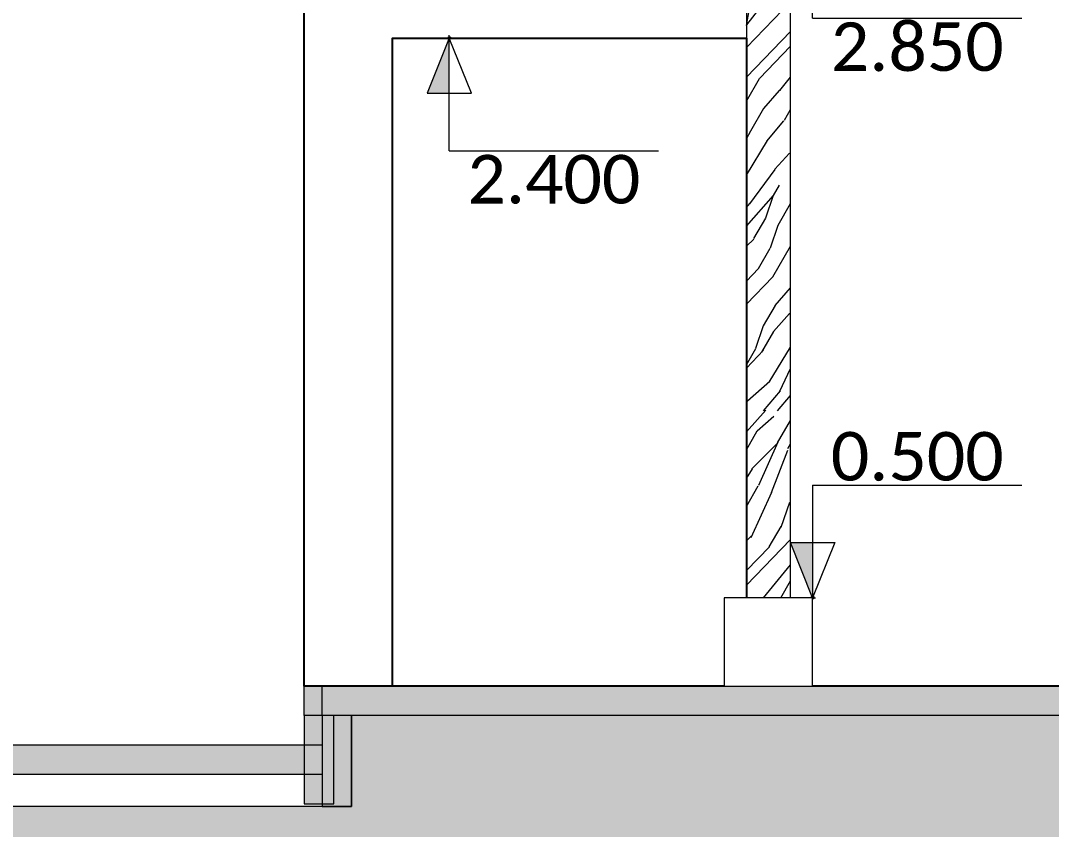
# Model space of a CAD drawing. Header units: metres. Extents: x -197 to 1099, y -24 to 14.
# Drawn here: x -60.478 to -56.981, y -0.287 to 2.459 of the extents above; entities that cross this region are included whole.
import ezdxf
from ezdxf.enums import TextEntityAlignment as Align

# ---------------------------------------------------------------- set-up
doc = ezdxf.new("R2010")
doc.units = ezdxf.units.M
doc.header["$LTSCALE"] = 0.001
doc.header["$PDMODE"] = 34
doc.header["$PDSIZE"] = 0.01
doc.linetypes.add('HIDDENX2', pattern=[19.049999999999997, 12.7, -6.35])
doc.layers.get('0').update_dxf_attribs({"lineweight": 13, "true_color": 0x000000})
for name, color, linetype, lineweight, true_color in [('Jach-Anotaciones-CalidaddeLínea  0.13', 7, 'Continuous', 13, 0x000000), ('Jach-Anotaciones-Hatch-Lum100%', 7, 'Continuous', 13, 0x000000), ('Jach-Anotaciones-Hatch-Lum50%', 9, 'Continuous', 13, 0x808080), ('Jach-Anotaciones-Hatch-Lum80%', 250, 'Continuous', 13, 0x333333), ('JACH-Anotaciones-Textos-Lum75% @ 0.075', 7, 'Continuous', 13, 0x404040), ('JACH-Arq-Lineas-Proyeccion Niveles cortes', 9, 'HIDDENX2', 13, 0x808080), ('JACH-Arq-Muros01-Carga', 7, 'Continuous', 25, 0x000000)]:
    doc.layers.add(name, color=color, linetype=linetype, lineweight=lineweight, true_color=true_color)
doc.styles.add('02a-Calibri-JACH(1.8mm)', font='calibri.ttf', dxfattribs={"height": 2.2})
pattern_1 = [(0, (169.4210114967462, 45.03182796469216), (0, 6.985), [5.08, -1.905]), (90, (169.4210114967462, 45.03182796469216), (-6.985, 4.277078946022131e-16), [5.08, -1.905])]

# ---------------------------------------------------------------- blocks, each defined once
blk = doc.blocks.new('*U418')
at = {"lineweight": 0, "ltscale": 100}
h = blk.add_hatch(dxfattribs=at)
h.set_pattern_fill('ANGLE', color=256)
h.set_pattern_definition(pattern_1)
h.paths.add_polyline_path([(0, 2.5), (0, 0), (1, 2.5)])
h = blk.add_hatch(color=256, dxfattribs=at)
h.dxf.hatch_style = 1
h.paths.add_polyline_path([(0, 2.5), (0, 0), (1, 2.5)])
for points in [[(0, 5.098930515436264), (-9.465586596093033, 5.098930515436264)], [(0, 5.098930515436264), (0, 1.25)]]:
    blk.add_lwpolyline(points, dxfattribs=at)
for points in [[(0, 0), (1, 2.5), (-1, 2.5)], [(0, 2.5), (0, 0), (1, 2.5)]]:
    blk.add_lwpolyline(points, close=True, dxfattribs=at)
blk.add_point((1.216449163621292e-11, 1.13686837721616e-13), dxfattribs=at)
at = {"lineweight": 0, "ltscale": 100, "style": '02a-Calibri-JACH(1.8mm)'}
blk.add_attdef('ALT', text='', height=2.2, dxfattribs=at).set_placement((-4.732793298046516, 6.400806810785425), align=Align.MIDDLE_CENTER)
blk = doc.blocks.new('*U703')
at = {"lineweight": 0, "ltscale": 100}
h = blk.add_hatch(dxfattribs=at)
h.set_pattern_fill('ANGLE', color=256)
h.set_pattern_definition(pattern_1)
h.paths.add_polyline_path([(0, 2.5), (0, 0), (1, 2.5)])
h = blk.add_hatch(color=256, dxfattribs=at)
h.dxf.hatch_style = 1
h.paths.add_polyline_path([(0, 2.5), (0, 0), (1, 2.5)])
for points in [[(0, 5.098930515436264), (-9.465586596093033, 5.098930515436264)], [(0, 5.098930515436264), (0, 1.25)]]:
    blk.add_lwpolyline(points, dxfattribs=at)
for points in [[(0, 0), (1, 2.5), (-1, 2.5)], [(0, 2.5), (0, 0), (1, 2.5)]]:
    blk.add_lwpolyline(points, close=True, dxfattribs=at)
blk.add_point((1.102762325899675e-11, 1.13686837721616e-13), dxfattribs=at)
at = {"lineweight": 0, "ltscale": 100, "style": '02a-Calibri-JACH(1.8mm)'}
blk.add_attdef('ALT', text='', height=2.2, dxfattribs=at).set_placement((-4.732793298046516, 6.400806810785425), align=Align.MIDDLE_CENTER)
blk = doc.blocks.new('*U704')
at = {"lineweight": 0, "ltscale": 100}
h = blk.add_hatch(dxfattribs=at)
h.set_pattern_fill('ANGLE', color=256)
h.set_pattern_definition(pattern_1)
h.paths.add_polyline_path([(0, 2.5), (0, 0), (1, 2.5)])
h = blk.add_hatch(color=256, dxfattribs=at)
h.dxf.hatch_style = 1
h.paths.add_polyline_path([(0, 2.5), (0, 0), (1, 2.5)])
for points in [[(0, 5.098930515436264), (-9.465586596093033, 5.098930515436264)], [(0, 5.098930515436264), (0, 1.25)]]:
    blk.add_lwpolyline(points, dxfattribs=at)
for points in [[(0, 0), (1, 2.5), (-1, 2.5)], [(0, 2.5), (0, 0), (1, 2.5)]]:
    blk.add_lwpolyline(points, close=True, dxfattribs=at)
blk.add_point((1.13686837721616e-13, 1.101341240428155e-13), dxfattribs=at)
at = {"lineweight": 0, "ltscale": 100, "style": '02a-Calibri-JACH(1.8mm)'}
blk.add_attdef('ALT', text='', height=2.2, dxfattribs=at).set_placement((-4.732793298046516, 6.400806810785425), align=Align.MIDDLE_CENTER)

msp = doc.modelspace()

# ---------------------------------------------------------------- hatches: boundary and pattern name
at = {"layer": 'Jach-Anotaciones-Hatch-Lum100%', "ltscale": 100}
h = msp.add_hatch(color=256, dxfattribs=at)
h.dxf.hatch_style = 1
h.paths.add_polyline_path([(-59.51604302971927, 0.2000000000000028), (-53.62050586517321, 0.2000000000000028), (-53.62050586517321, 0.09999999999999432), (-59.51604302971927, 0.1000000000000085)])
h = msp.add_hatch(color=256, dxfattribs=at)
h.dxf.hatch_style = 1
h.paths.add_polyline_path([(-59.45562760233042, 0.2000000000000028), (-53.63636376937143, 0.2000000000000028), (-53.63636376937143, 0.09999999999999432), (-59.45562760233042, 0.1000000000000085)])
h = msp.add_hatch(color=256, dxfattribs=at)
h.dxf.hatch_style = 1
h.paths.add_polyline_path([(-59.51604302971927, -0.1999999999999886), (-59.41604302971913, -0.1999999999999886), (-59.41604302971925, 0.1000000000000085), (-59.51604302971927, 0.1000000000000085)])
h = msp.add_hatch(color=256, dxfattribs=at)
h.dxf.hatch_style = 1
h.paths.add_polyline_path([(-59.45562760233042, -0.209497536136503), (-59.35562760233029, -0.209497536136503), (-59.3556276023304, 0.1000000000000085), (-59.45562760233042, 0.1000000000000085)])
at = {"layer": 'Jach-Anotaciones-Hatch-Lum50%', "ltscale": 100}
h = msp.add_hatch(dxfattribs=at)
h.set_pattern_fill('WOOD_01', color=256, scale=0.8, angle=59.99999999999999, pattern_type=2)
h.set_pattern_definition([(59.99999999999999, (-310.6504438093739, 0.8038952355291258), (-0.6928203230275509, 0.4000000000000001), [0.16, -0.6400000000000001]), (68.9726, (-310.2723208349391, 0.5948234387594056), (1.707181333764873, 4.556921008755907), [0.1538832, -15.2344232]), (65.71050000000001, (-310.3178900543208, 0.6118952355291327), (2.907189787389082, 6.6353772305239), [0.1607984, -7.8791008]), (44.57789999999999, (-310.5257361512291, 0.7318952355291302), (6.478452004936241, 6.421028284839122), [0.2406656, -23.8259016]), (53.6599, (-310.746366857828, 0.8777516419896827), (0.3999987109868188, 0.6928213591829309), [0.1448864, -7.099420800000001]), (45.06859999999999, (-310.3394592737024, 0.6705362516805096), (2.292819189945099, 2.371281938520576), [0.1241936, -12.2951456]), (48.6901, (-310.8812950610583, 0.6600491386208631), (0.3999998598007705, 0.6928206732555288), [0.3263376, -3.7528776]), (65.71050000000001, (-310.2099670058665, 0.5588234387594042), (2.907189787389082, 6.6353772305239), [0.0803992, -7.9595]), (59.99999999999999, (-310.5049515415381, 0.7198952355291297), (-0.6928203230275509, 0.4000000000000001), [0.08000000000000002, -0.7200000000000001]), (59.99999999999999, (-310.6680899803014, 0.6293311709236207), (-0.6928203230275509, 0.4000000000000001), [0.24, -0.5599999999999999]), (71.3099, (-310.6920130287556, 0.8278952355291267), (0.9071813619919353, 3.171280108323208), [0.081584, -3.9976312]), (62.72629999999999, (-310.4756695092354, 0.6106132032263716), (7.307182553961365, 14.25640507200551), [0.1681904, -16.6508464]), (52.40539999999999, (-310.4348848995446, 0.6332542193777542), (3.892815890058081, 5.142565012409674), [0.1210616, -11.9851336]), (59.99999999999999, (-310.1916131767942, 0.4466132032263772), (-0.6928203230275509, 0.4000000000000001), [0.16, -0.6400000000000001]), (58.83090000000001, (-310.1969721606427, 0.3573311709236222), (0.3999995411979115, 0.6928207571866336), [0.3920816, -38.81608]), (59.99999999999999, (-310.7165874029134, 0.6573311709236194), (-0.6928203230275509, 0.4000000000000001), [0.08000000000000002, -0.7200000000000001]), (59.99999999999999, (-310.7320130287556, 0.7586132032263748), (-0.6928203230275509, 0.4000000000000001), [0.08000000000000002, -0.7200000000000001]), (59.99999999999999, (-310.9743668578281, 0.4828440578639785), (-0.6928203230275509, 0.4000000000000001), [0.12, -0.68]), (50.5377, (-310.9010078739795, 0.689905545081416), (0.3999997623479966, 0.6928205315673218), [0.2433104, -4.6228992]), (59.99999999999999, (-311.0290078739795, 0.4682030417125986), (-0.6928203230275509, 0.4000000000000001), [0.16, -0.6400000000000001]), (59.99999999999999, (-310.4494695832546, 0.03199280617956646), (-0.6928203230275509, 0.4000000000000001), [0.08800000000000001, -0.7120000000000001]), (59.99999999999999, (-310.2801105994061, 0.4053311709236169), (-0.6928203230275509, 0.4000000000000001), [0.08000000000000002, -0.7200000000000001]), (59.99999999999999, (-310.5048952090969, 0.06399280617957004), (-0.6928203230275509, 0.4000000000000001), [0.168, -0.6320000000000001]), (65.4403, (-310.3424644284785, 0.4413311709236183), (3.307183171481737, 7.328200936655065), [0.1687599999999994, -16.70725759999992]), (59.99999999999999, (-310.3938900543207, 0.4802593741538956), (-0.6928203230275509, 0.4000000000000001), [0.152, -0.6480000000000001]), (59.99999999999999, (-310.6157464607813, 0.1279928061795701), (-0.6928203230275509, 0.4000000000000001), [0.08800000000000001, -0.7120000000000001]), (58.83090000000001, (-310.6785977124657, 0.2751312449428767), (0.3999995411979115, 0.6928207571866336), [0.3920816, -38.81608]), (59.99999999999999, (-310.7049515415382, 0.3734850740153561), (-0.6928203230275509, 0.4000000000000001), [0.08000000000000002, -0.7200000000000001]), (59.99999999999999, (-310.765736151229, 0.3162030417125976), (-0.6928203230275509, 0.4000000000000001), [0.08000000000000002, -0.7200000000000001]), (59.99999999999999, (-310.605736151229, 0.5933311709236193), (-0.6928203230275509, 0.4000000000000001), [0.16, -0.6400000000000001]), (59.99999999999999, (-310.6995925576895, 0.4627671063181111), (-0.6928203230275509, 0.4000000000000001), [0.08000000000000002, -0.7200000000000001]), (59.99999999999999, (-310.8627309964529, 0.3722030417126021), (-0.6928203230275509, 0.4000000000000001), [0.16, -0.6400000000000001]), (79.6538, (-310.4637464607814, 0.3912645289300372), (1.628722567496922, 9.221021557858283), [0.1189287999999997, -11.77392479999996]), (71.3099, (-310.725736151229, 0.3854850740153566), (0.9071813619919353, 3.171280108323208), [0.081584, -3.9976312]), (71.3099, (-310.5310951350776, 0.6426132032263752), (0.9071813619919353, 3.171280108323208), [0.081584, -3.9976312]), (65.71050000000001, (-310.9143668578282, 0.5867671063181064), (2.907189787389082, 6.6353772305239), [0.0803992, -7.9595]), (49.6952, (-311.08686428044, 0.3999928061795686), (3.092816639550967, 3.756924043554549), [0.08944239999999967, -8.854827999999959]), (48.6901, (-310.4054695832547, 0.1082030417125992), (0.3999998598007705, 0.6928206732555288), [0.081584, -3.9976312]), (150, (-310.351613176794, 0.1694850740153555), (-0.4000000000000002, -0.6928203230275509), [0, -0.8]), (46.60760000000001, (-310.8235925576896, 0.2479928061795675), (9.571260273929024, 10.17795783413843), [0.172696, -17.0969232]), (71.3099, (-310.6765874029134, 0.7266132032263712), (0.9071813619919353, 3.171280108323208), [0.081584, -3.9976312]), (70.3048, (-310.240110599406, 0.4746132032263759), (1.307182332745853, 3.864099886017482), [0.0894424, -8.854828000000001]), (48.6901, (-310.6649515415382, 0.442767106318108), (0.3999998598007705, 0.6928206732555288), [0.081584, -3.9976312]), (48.6901, (-310.6595925576896, 0.532049138620863), (0.3999998598007705, 0.6928206732555288), [0.081584, -3.9976312]), (41.5651, (-310.7543105253868, 0.2079928061795684), (0.3999991070388526, 0.6928206457307985), [0.1011927999999997, -2.42862879999999]), (45.9638, (-310.9458694352161, 0.4202030417125968), (0.399998980610664, 0.6928205473604472), [0.3298488, -2.9686352]), (43.3008, (-310.9143668578282, 0.5867671063181064), (4.185636286557601, 4.049744739044551), [0.2505672, -8.101676]), (59.99999999999999, (-310.9490078739795, 0.6067671063181095), (-0.6928203230275509, 0.4000000000000001), [0.096, -0.7040000000000001]), (45.9638, (-310.4208952090968, 0.2094850740153547), (0.399998980610664, 0.6928205473604472), [0.3298488, -2.9686352]), (45.9638, (-310.5093926317089, 0.1682030417126015), (0.399998980610664, 0.6928205473604472), [0.3298488, -2.9686352]), (45.9638, (-310.5717464607813, 0.2042030417125957), (0.399998980610664, 0.6928205473604472), [0.3298488, -2.9686352]), (49.6952, (-310.9205874029133, 0.3039928061795649), (3.092816639550967, 3.756924043554549), [0.08944239999999967, -8.854827999999959]), (45.9638, (-310.7827309964528, 0.5107671063181058), (0.399998980610664, 0.6928205473604472), [0.164924, -3.13356]), (49.6952, (-310.6988848995446, 0.1759928061795648), (3.092816639550967, 3.756924043554549), [0.08944239999999967, -8.854827999999959]), (57.61409999999999, (-310.4423874769327, 0.5082593741538943), (0.3999991286870908, 0.6928207761272522), [0.1921663999999993, -19.02449199999992]), (49.6952, (-310.6110951350776, 0.5040491386208643), (3.092816639550967, 3.756924043554549), [0.08944239999999967, -8.854827999999959]), (72.52879999999999, (-310.553238728617, 0.5722593741538944), (0.9071803507495232, 3.17128134510078), [0.073756, -7.301879200000001]), (49.5626, (-310.6642438833932, 0.1559928061795688), (5.785630364738171, 6.821029195902552), [0.3091152, -30.602364]), (51.86989999999999, (-310.4637464607814, 0.3912645289300372), (0.399999951861081, 0.6928198528405585), [0.1131368, -5.543716800000001]), (64.76359999999998, (-310.641028493084, 0.244203041712602), (3.707185580761411, 8.021020098351906), [0.1926655999999994, -9.440609599999958]), (59.99999999999999, (-310.5588848995446, 0.4184799192392106), (-0.6928203230275509, 0.4000000000000001), [0.248, -0.5519999999999999]), (44.7449, (-311.010654044907, 0.3559928061795716), (2.292819044946169, 2.371281764098256), [0.09121440000000001, -9.030188800000001]), (50.5377, (-310.351613176794, 0.1694850740153555), (0.3999997623479966, 0.6928205315673218), [0.2433104, -4.6228992]), (40.0169, (-310.5811054446299, 0.107992806179567), (1.89281980711911, 1.678461156464925), [0.0936376, -9.270121600000001]), (59.99999999999999, (-310.6658694352162, 0.9051772678318812), (-0.6928203230275509, 0.4000000000000001), [0.04000000000000001, -0.76]), (59.99999999999999, (-310.361028493084, 0.7291772678318864), (-0.6928203230275509, 0.4000000000000001), [0.08000000000000002, -0.7200000000000001]), (71.3099, (-310.1116131767942, 0.585177267831881), (0.9071813619919353, 3.171280108323208), [0.081584, -3.9976312]), (59.99999999999999, (-310.1768952090968, 0.632105471062161), (-0.6928203230275509, 0.4000000000000001), [0.144, -0.656]), (43.3008, (-310.5480899803015, 0.8371772678318834), (4.185636286557601, 4.049744739044551), [0.0835224, -8.2687208]), (48.02069999999999, (-310.3985977124657, 0.7601054710621611), (10.37204165104561, 11.56314678498073), [0.1472056, -26.8405152]), (150, (-310.1116131767942, 0.585177267831881), (-0.4000000000000002, -0.6928203230275509), [0, -0.8]), (59.99999999999999, (-310.0854695832547, 0.6624593001346426), (-0.6928203230275509, 0.4000000000000001), [0.072, -0.7280000000000001]), (59.99999999999999, (-310.2171054446299, 0.738459300134636), (-0.6928203230275509, 0.4000000000000001), [0.072, -0.7280000000000001]), (59.99999999999999, (-310.2517464607812, 0.7584593001346391), (-0.6928203230275509, 0.4000000000000001), [0.072, -0.7280000000000001]), (36.0376, (-310.4873053706106, 0.8944593001346419), (4.878451732092794, 3.649747619510788), [0.0787912, -7.800289599999999]), (48.51629999999998, (-310.570443809374, 0.9424593001346366), (2.692928029771203, 3.064039415718946), [0.0734704, -52.17242]), (41.5651, (-310.321028493084, 0.7984593001346383), (0.3999991070388526, 0.6928206457307985), [0.07589439999999967, -2.45392639999999]), (47.47120000000001, (-310.6605104513675, 0.9944593001346362), (2.692820176172625, 3.064101995905731), [0.073756, -7.301879200000001])])
h.paths.add_polyline_path([(-58.01604331860651, 0.49999280617957), (-57.86604216305736, 0.4999928061795629), (-57.86604158528291, 2.850000000000009), (-58.01604274083206, 2.850000000000009)])
h = msp.add_hatch(dxfattribs=at)
h.set_pattern_fill('WOOD_01', color=256, scale=0.8, angle=59.99999999999999, pattern_type=2)
h.set_pattern_definition([(59.99999999999999, (180.7248551336105, 0.8039024293495558), (-0.6928203230275509, 0.4000000000000001), [0.16, -0.6400000000000001]), (68.9726, (181.1029781080454, 0.5948306325798356), (1.707181333764873, 4.556921008755907), [0.1538832, -15.2344232]), (65.71050000000001, (181.0574088886637, 0.6119024293495556), (2.907189787389082, 6.6353772305239), [0.1607984, -7.8791008]), (44.57789999999999, (180.8495627917554, 0.7319024293495602), (6.478452004936241, 6.421028284839122), [0.2406656, -23.8259016]), (53.6599, (180.6289320851564, 0.8777588358101056), (0.3999987109868188, 0.6928213591829309), [0.1448864, -7.099420800000001]), (45.06859999999999, (181.035839669282, 0.6705434455009325), (2.292819189945099, 2.371281938520576), [0.1241936, -12.2951456]), (48.6901, (180.4940038819261, 0.6600563324412931), (0.3999998598007705, 0.6928206732555288), [0.3263376, -3.7528776]), (65.71050000000001, (181.1653319371179, 0.5588306325798342), (2.907189787389082, 6.6353772305239), [0.0803992, -7.9595]), (59.99999999999999, (180.8703474014463, 0.7199024293495597), (-0.6928203230275509, 0.4000000000000001), [0.08000000000000002, -0.7200000000000001]), (59.99999999999999, (180.707208962683, 0.6293383647440507), (-0.6928203230275509, 0.4000000000000001), [0.24, -0.5599999999999999]), (71.3099, (180.6832859142289, 0.8279024293495567), (0.9071813619919353, 3.171280108323208), [0.081584, -3.9976312]), (62.72629999999999, (180.8996294337491, 0.6106203970468016), (7.307182553961365, 14.25640507200551), [0.1681904, -16.6508464]), (52.40539999999999, (180.9404140434398, 0.6332614131981771), (3.892815890058081, 5.142565012409674), [0.1210616, -11.9851336]), (59.99999999999999, (181.1836857661903, 0.4466203970468001), (-0.6928203230275509, 0.4000000000000001), [0.16, -0.6400000000000001]), (58.83090000000001, (181.1783267823417, 0.3573383647440451), (0.3999995411979115, 0.6928207571866336), [0.3920816, -38.81608]), (59.99999999999999, (180.6587115400711, 0.6573383647440494), (-0.6928203230275509, 0.4000000000000001), [0.08000000000000002, -0.7200000000000001]), (59.99999999999999, (180.6432859142288, 0.7586203970468048), (-0.6928203230275509, 0.4000000000000001), [0.08000000000000002, -0.7200000000000001]), (59.99999999999999, (180.4009320851563, 0.4828512516844015), (-0.6928203230275509, 0.4000000000000001), [0.12, -0.68]), (50.5377, (180.474291069005, 0.689912738901846), (0.3999997623479966, 0.6928205315673218), [0.2433104, -4.6228992]), (59.99999999999999, (180.346291069005, 0.4682102355330287), (-0.6928203230275509, 0.4000000000000001), [0.16, -0.6400000000000001]), (59.99999999999999, (180.9258293597298, 0.03199999999999648), (-0.6928203230275509, 0.4000000000000001), [0.08800000000000001, -0.7120000000000001]), (59.99999999999999, (181.0951883435784, 0.4053383647440469), (-0.6928203230275509, 0.4000000000000001), [0.08000000000000002, -0.7200000000000001]), (59.99999999999999, (180.8704037338876, 0.06399999999999295), (-0.6928203230275509, 0.4000000000000001), [0.168, -0.6320000000000001]), (65.4403, (181.0328345145059, 0.4413383647440483), (3.307183171481737, 7.328200936655065), [0.1687599999999998, -16.70725759999997]), (59.99999999999999, (180.9814088886637, 0.4802665679743257), (-0.6928203230275509, 0.4000000000000001), [0.152, -0.6480000000000001]), (59.99999999999999, (180.7595524822032, 0.127999999999993), (-0.6928203230275509, 0.4000000000000001), [0.08800000000000001, -0.7120000000000001]), (58.83090000000001, (180.6967012305187, 0.2751384387632996), (0.3999995411979115, 0.6928207571866336), [0.3920816, -38.81608]), (59.99999999999999, (180.6703474014463, 0.373492267835779), (-0.6928203230275509, 0.4000000000000001), [0.08000000000000002, -0.7200000000000001]), (59.99999999999999, (180.6095627917554, 0.3162102355330276), (-0.6928203230275509, 0.4000000000000001), [0.08000000000000002, -0.7200000000000001]), (59.99999999999999, (180.7695627917554, 0.5933383647440493), (-0.6928203230275509, 0.4000000000000001), [0.16, -0.6400000000000001]), (59.99999999999999, (180.6757063852949, 0.462774300138534), (-0.6928203230275509, 0.4000000000000001), [0.08000000000000002, -0.7200000000000001]), (59.99999999999999, (180.5125679465316, 0.372210235533025), (-0.6928203230275509, 0.4000000000000001), [0.16, -0.6400000000000001]), (79.6538, (180.9115524822031, 0.3912717227504672), (1.628722567496922, 9.221021557858283), [0.1189287999999999, -11.77392479999999]), (71.3099, (180.6495627917554, 0.3854922678357795), (0.9071813619919353, 3.171280108323208), [0.081584, -3.9976312]), (71.3099, (180.8442038079068, 0.6426203970468052), (0.9071813619919353, 3.171280108323208), [0.081584, -3.9976312]), (65.71050000000001, (180.4609320851563, 0.5867743001385364), (2.907189787389082, 6.6353772305239), [0.0803992, -7.9595]), (49.6952, (180.2884346625444, 0.3999999999999986), (3.092816639550967, 3.756924043554549), [0.0894423999999999, -8.854827999999987]), (48.6901, (180.9698293597298, 0.1082102355330292), (0.3999998598007705, 0.6928206732555288), [0.081584, -3.9976312]), (150, (181.0236857661903, 0.1694922678357855), (-0.4000000000000002, -0.6928203230275509), [0, -0.8]), (46.60760000000001, (180.5517063852949, 0.2479999999999976), (9.571260273929024, 10.17795783413843), [0.172696, -17.0969232]), (71.3099, (180.698711540071, 0.7266203970468013), (0.9071813619919353, 3.171280108323208), [0.081584, -3.9976312]), (70.3048, (181.1351883435784, 0.4746203970468059), (1.307182332745853, 3.864099886017482), [0.0894424, -8.854828000000001]), (48.6901, (180.7103474014463, 0.442774300138538), (0.3999998598007705, 0.6928206732555288), [0.081584, -3.9976312]), (48.6901, (180.7157063852949, 0.532056332441293), (0.3999998598007705, 0.6928206732555288), [0.081584, -3.9976312]), (41.5651, (180.6209884175976, 0.2079999999999984), (0.3999991070388526, 0.6928206457307985), [0.1011927999999999, -2.428628799999997]), (45.9638, (180.4294295077683, 0.4202102355330268), (0.399998980610664, 0.6928205473604472), [0.3298488, -2.9686352]), (43.3008, (180.4609320851563, 0.5867743001385364), (4.185636286557601, 4.049744739044551), [0.2505672, -8.101676]), (59.99999999999999, (180.426291069005, 0.6067743001385395), (-0.6928203230275509, 0.4000000000000001), [0.096, -0.7040000000000001]), (45.9638, (180.9544037338875, 0.2094922678357847), (0.399998980610664, 0.6928205473604472), [0.3298488, -2.9686352]), (45.9638, (180.8659063112756, 0.1682102355330244), (0.399998980610664, 0.6928205473604472), [0.3298488, -2.9686352]), (45.9638, (180.8035524822031, 0.2042102355330258), (0.399998980610664, 0.6928205473604472), [0.3298488, -2.9686352]), (49.6952, (180.4547115400711, 0.3039999999999949), (3.092816639550967, 3.756924043554549), [0.0894423999999999, -8.854827999999987]), (45.9638, (180.5925679465316, 0.5107743001385359), (0.399998980610664, 0.6928205473604472), [0.164924, -3.13356]), (49.6952, (180.6764140434399, 0.1759999999999948), (3.092816639550967, 3.756924043554549), [0.0894423999999999, -8.854827999999987]), (57.61409999999999, (180.9329114660518, 0.5082665679743243), (0.3999991286870908, 0.6928207761272522), [0.1921663999999998, -19.02449199999997]), (49.6952, (180.7642038079068, 0.5040563324412943), (3.092816639550967, 3.756924043554549), [0.0894423999999999, -8.854827999999987]), (72.52879999999999, (180.8220602143674, 0.5722665679743244), (0.9071803507495232, 3.17128134510078), [0.073756, -7.301879200000001]), (49.5626, (180.7110550595912, 0.1559999999999988), (5.785630364738171, 6.821029195902552), [0.3091152, -30.602364]), (51.86989999999999, (180.9115524822031, 0.3912717227504672), (0.399999951861081, 0.6928198528405585), [0.1131368, -5.543716800000001]), (64.76359999999998, (180.7342704499004, 0.2442102355330249), (3.707185580761411, 8.021020098351906), [0.1926655999999998, -9.440609599999986]), (59.99999999999999, (180.8164140434399, 0.4184871130596406), (-0.6928203230275509, 0.4000000000000001), [0.248, -0.5519999999999999]), (44.7449, (180.3646448980775, 0.3559999999999945), (2.292819044946169, 2.371281764098256), [0.09121440000000001, -9.030188800000001]), (50.5377, (181.0236857661903, 0.1694922678357855), (0.3999997623479966, 0.6928205315673218), [0.2433104, -4.6228992]), (40.0169, (180.7941934983546, 0.107999999999997), (1.89281980711911, 1.678461156464925), [0.0936376, -9.270121600000001]), (59.99999999999999, (180.7094295077683, 0.9051844616523113), (-0.6928203230275509, 0.4000000000000001), [0.04000000000000001, -0.76]), (59.99999999999999, (181.0142704499004, 0.7291844616523093), (-0.6928203230275509, 0.4000000000000001), [0.08000000000000002, -0.7200000000000001]), (71.3099, (181.2636857661903, 0.585184461652311), (0.9071813619919353, 3.171280108323208), [0.081584, -3.9976312]), (59.99999999999999, (181.1984037338876, 0.632112664882591), (-0.6928203230275509, 0.4000000000000001), [0.144, -0.656]), (43.3008, (180.827208962683, 0.8371844616523134), (4.185636286557601, 4.049744739044551), [0.0835224, -8.2687208]), (48.02069999999999, (180.9767012305188, 0.7601126648825911), (10.37204165104561, 11.56314678498073), [0.1472056, -26.8405152]), (150, (181.2636857661903, 0.585184461652311), (-0.4000000000000002, -0.6928203230275509), [0, -0.8]), (59.99999999999999, (181.2898293597298, 0.6624664939550655), (-0.6928203230275509, 0.4000000000000001), [0.072, -0.7280000000000001]), (59.99999999999999, (181.1581934983545, 0.738466493955066), (-0.6928203230275509, 0.4000000000000001), [0.072, -0.7280000000000001]), (59.99999999999999, (181.1235524822031, 0.7584664939550692), (-0.6928203230275509, 0.4000000000000001), [0.072, -0.7280000000000001]), (36.0376, (180.8879935723738, 0.8944664939550648), (4.878451732092794, 3.649747619510788), [0.0787912, -7.800289599999999]), (48.51629999999998, (180.8048551336105, 0.9424664939550667), (2.692928029771203, 3.064039415718946), [0.0734704, -52.17242]), (41.5651, (181.0542704499004, 0.7984664939550683), (0.3999991070388526, 0.6928206457307985), [0.07589439999999989, -2.453926399999997]), (47.47120000000001, (180.7147884916169, 0.9944664939550663), (2.692820176172625, 3.064101995905731), [0.073756, -7.301879200000001])])
h.paths.add_polyline_path([(-75.99038171083083, 0), (-59.45562760233042, 0), (-59.45562760233042, -0.1000000000000014), (-75.99038171083083, -0.1000000000000014)])
at = {"layer": 'Jach-Anotaciones-Hatch-Lum80%', "ltscale": 100}
h = msp.add_hatch(dxfattribs=at)
h.set_pattern_fill('EARTH', color=256, scale=0.03, angle=45, double=1)
h.set_pattern_definition([(45, (-9.511369435507703, -16.59426654098624), (0, 0.2694076836320746), [0.1905, -0.1905]), (45, (-9.561883376188717, -16.54375260030523), (0, 0.2694076836320746), [0.1905, -0.1905]), (45, (-9.612397316869732, -16.49323865962421), (0, 0.2694076836320746), [0.1905, -0.1905]), (135, (-9.612397316869732, -16.45956269917021), (-0.2694076836320746, 0), [0.1905, -0.1905]), (135, (-9.561883376188717, -16.40904875848919), (-0.2694076836320746, 0), [0.1905, -0.1905]), (135, (-9.511369435507703, -16.35853481780818), (-0.2694076836320746, 0), [0.1905, -0.1905])])
h.paths.add_polyline_path([(-86.476032778675, 0.2499999999999929), (-97.77603277867502, 0.25), (-97.77603277867502, -0.1000000000000085), (-100.786903484161, -0.1000000000000085), (-101.5885161757731, -0.6353284866055233), (-101.5885161757731, -1.562174808960634), (-100.9272226853052, -2.097768027567639), (-100.1761503644134, -2.405916191859525), (-99.42507804352181, -2.532336035644654), (-99.32229951896034, -2.066163066621328), (-98.8917106339066, -1.817562457925504), (-98.23917463766315, -1.536780175705395), (-97.21929669276778, -1.370854745540193), (-96.2468559982724, -2.042459550845912), (-95.3014223567734, -2.13455126729216), (-94.0670052196665, -1.386260063425404), (-92.75164229361508, -1.022226327547038), (-91.49698829965223, -1.022226327547038), (-88.5222457118739, -1.467156631339982), (-86.96404541898892, -1.66939723138919), (-85.18324789308463, -0.8199857274978299), (-83.56434030659034, -1.123346627571756), (-83.14956420728595, -3.083978885437411), (-81.5508934776476, -2.821066269320774), (-80.37718527262928, -1.728965061685791), (-78.1916588020024, -1.385155877654576), (-76.1073149771762, -1.728965061685791), (-74.14438901652716, -2.194119097588761), (-71.78849708162204, -1.400175155070727), (-69.90425236767237, -2.070004129177406), (-68.0958831392876, -1.577111359108024), (-67.53946178629951, -2.044727576866151), (-66.66689268934192, -1.741408949131156), (-65.59198738849454, -2.651364832336135), (-64.13770465982236, -1.943621367621191), (-63.76703396709547, -2.221602290640718), (-63.36236358523729, -1.905645386750116), (-62.401272525698, -2.613388851465075), (-61.70574600328951, -2.373261604508187), (-60.99738796970496, -2.744112420144248), (-59.41808427755393, -1.363561420021547), (-59.29138922764753, -2.07262557395223), (-58.31583511485536, -1.781402959341065), (-57.34028100206308, -1.452194565959822), (-55.62989478944553, -2.46514326075841), (-52.15016528516469, -2.275015665503226), (-50.32889404554874, -1.789637077753106), (-49.96464045301707, -1.223362741825532), (-51.19905759012397, -1.02112214177621), (-52.21087421725326, -0.4952952700689153), (-52.64747649825779, -0.1000000000000085), (-53.62517688150876, 0.09999999999999432), (-59.35564211900729, 0.09999999999999432), (-59.35564211900729, -0.2094975361365101), (-76.0903817108308, -0.2094975361365101), (-76.0903817108308, 0.07499999999998863), (-86.47603277867506, 0.07499999999999574)])

# ---------------------------------------------------------------- linework, layer by layer
at = {"layer": 'Jach-Anotaciones-CalidaddeLínea  0.13', "ltscale": 100}
for points in [[(-58.01604331860651, 0.49999280617957), (-57.86604216305736, 0.4999928061795629), (-57.86604158528291, 2.850000000000009), (-58.01604274083206, 2.850000000000009)], [(-59.51604302971927, 0.2000000000000028), (-53.62050586517321, 0.2000000000000028), (-53.62050586517321, 0.09999999999999432), (-59.51604302971927, 0.1000000000000085)], [(-59.45562760233042, 0.2000000000000028), (-53.63636376937143, 0.2000000000000028), (-53.63636376937143, 0.09999999999999432), (-59.45562760233042, 0.1000000000000085)], [(-59.51604302971927, -0.1999999999999886), (-59.41604302971913, -0.1999999999999886), (-59.41604302971925, 0.1000000000000085), (-59.51604302971927, 0.1000000000000085)], [(-59.45562760233042, -0.209497536136503), (-59.35562760233029, -0.209497536136503), (-59.3556276023304, 0.1000000000000085), (-59.45562760233042, 0.1000000000000085)], [(-75.99038171083083, 0), (-59.45562760233042, 0), (-59.45562760233042, -0.1000000000000014), (-75.99038171083083, -0.1000000000000014)]]:
    msp.add_lwpolyline(points, close=True, dxfattribs=at)
at = {"layer": 'Jach-Anotaciones-CalidaddeLínea  0.13'}
msp.add_lwpolyline([(-60.99738796970496, -2.744112420144248), (-59.41808427755393, -1.363561420021547), (-59.29138922764753, -2.07262557395223), (-58.31583511485536, -1.781402959341065), (-57.34028100206308, -1.452194565959822), (-55.62989478944553, -2.46514326075841), (-52.15016528516469, -2.275015665503226), (-50.32889404554874, -1.789637077753106), (-49.96464045301707, -1.223362741825532), (-51.19905759012397, -1.02112214177621), (-52.21087421725326, -0.4952952700689153), (-52.64747649825779, -0.1000000000000085), (-53.62517688150876, 0.09999999999999432), (-59.35562760233032, 0.1000000000000085), (-59.35562760233032, -0.209497536136503), (-76.0903817108308, -0.2094975361365101)], dxfattribs=at)
at = {"layer": 'JACH-Arq-Lineas-Proyeccion Niveles cortes', "ltscale": 100}
msp.add_lwpolyline([(-59.07103059800355, 2.400000000000006), (-59.21604302971926, 2.400000000000006)], dxfattribs=at)
at = {"layer": 'JACH-Arq-Muros01-Carga', "ltscale": 100}
for points in [[(-53.62050586517321, 0.2000000000000028), (-59.51604302971927, 0.2000000000000028), (-59.51604302971927, 6.600000000000001), (-53.62050586517321, 6.600000000000001)], [(-58.01604302971927, 0.2000000000000028), (-59.21604302971926, 0.2000000000000028), (-59.21604302971926, 2.400000000000006), (-58.01604302971927, 2.400000000000006)]]:
    msp.add_lwpolyline(points, close=True, dxfattribs=at)

# ---------------------------------------------------------------- block references
at = {"layer": 'JACH-Anotaciones-Textos-Lum75% @ 0.075', "ltscale": 100}
ref = msp.add_blockref('*U703', (-57.79104216305731, 2.849999999999973), dxfattribs=dict(at, xscale=0.075, yscale=0.075, zscale=0.075, rotation=180))
ref.add_attrib('ALT', '2.850', dxfattribs={"layer": '0', "lineweight": 0, "ltscale": 100, "height": 0.165, "style": '02a-Calibri-JACH(1.8mm)'}).set_placement((-57.43608266570382, 2.370701027652607), align=Align.MIDDLE_CENTER)
ref = msp.add_blockref('*U704', (-59.02385401895305, 2.39999999999997), dxfattribs=dict(at, xscale=0.075, yscale=0.075, zscale=0.075, rotation=180))
ref.add_attrib('ALT', '2.400', dxfattribs={"layer": '0', "lineweight": 0, "ltscale": 100, "height": 0.165, "style": '02a-Calibri-JACH(1.8mm)'}).set_placement((-58.66889452159955, 1.920701027652604), align=Align.MIDDLE_CENTER)
ref = msp.add_blockref('*U418', (-57.79104216305731, 0.49999280617957), dxfattribs=dict(at, xscale=-0.075, yscale=0.075, zscale=0.075))
ref.add_attrib('ALT', '0.500', dxfattribs={"layer": '0', "lineweight": 0, "ltscale": 100, "height": 0.165, "style": '02a-Calibri-JACH(1.8mm)'}).set_placement((-57.43608266570382, 0.9800533169884744), align=Align.MIDDLE_CENTER)

# ---------------------------------------------------------------- next in the draw order: wipeouts: each hides what was drawn before it
at = {"ltscale": 100}
msp.add_wipeout([(-58.09104216305738, 0.19999280617957993), (-57.7910421630573, 0.19999280617957993), (-57.7910421630573, 0.4999928061795771), (-58.09104216305738, 0.4999928061795771)], dxfattribs=at).dxf.layer = 'JACH-Arq-Muros01-Carga'

# ---------------------------------------------------------------- next in the draw order: linework, layer by layer
at = {"layer": 'Jach-Anotaciones-CalidaddeLínea  0.13', "ltscale": 100}
msp.add_lwpolyline([(-58.09104216305738, 0.1999928061795657), (-57.79104216305731, 0.1999928061795657), (-57.79104216305731, 0.49999280617957), (-58.09104216305738, 0.49999280617957)], close=True, dxfattribs=at)

doc.saveas('drawing.dxf')
